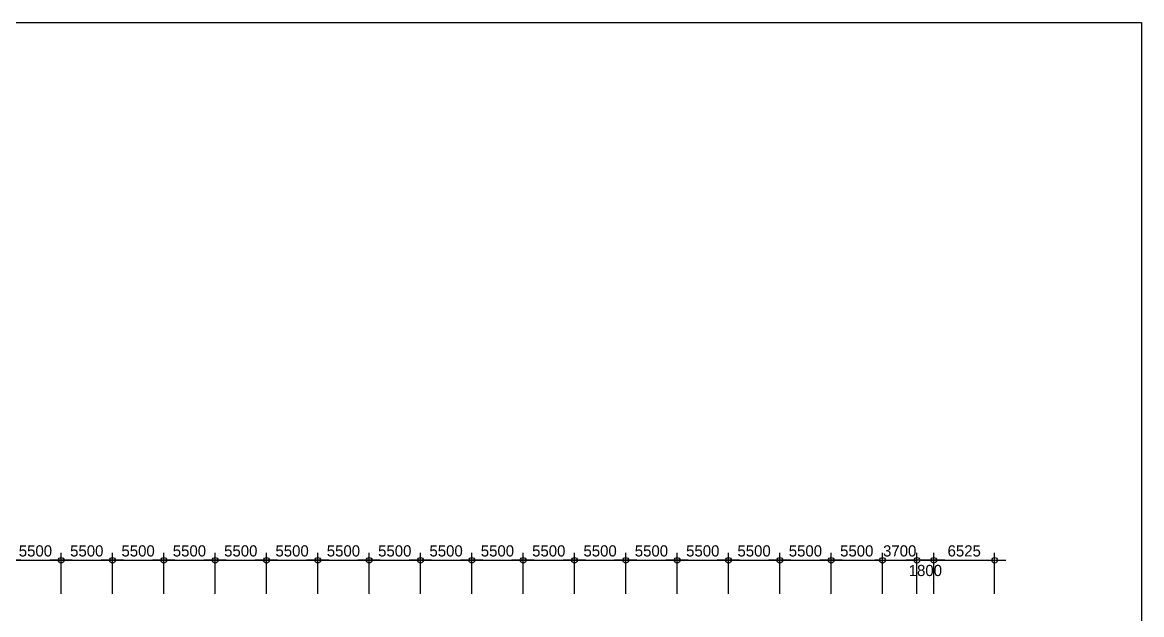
# Model space of a CAD drawing. Header units: millimetres. Extents: x -224470 to 893780, y -1288009 to 197746.
# Drawn here: x 172080 to 292000, y -556932 to -493454 of the extents above; entities that cross this region are included whole.
import ezdxf

# ---------------------------------------------------------------- set-up
doc = ezdxf.new("R2010")
doc.units = ezdxf.units.MM
doc.header["$LTSCALE"] = 1000
doc.header["$MEASUREMENT"] = 0
doc.header["$PDSIZE"] = -10
doc.layers.get('0').update_dxf_attribs({"linetype": 'CONTINUOUS'})
doc.layers.get('Defpoints').update_dxf_attribs({"color": 171, "linetype": 'CONTINUOUS'})
doc.layers.add('NDIM', color=7, linetype='CONTINUOUS')
doc.styles.add('CGS', font='cgse', dxfattribs={"bigfont": 'cgs'})
doc.dimstyles.new('NDIM 1200', dxfattribs={"dimscale": 500, "dimtxt": 3, "dimasz": 1, "dimexe": 2, "dimexo": 2, "dimgap": 1, "dimtad": 1, "dimdec": 0, "dimdsep": 46, "dimtxsty": 'CGS', "dimblk": 'DOT0', "dimcen": 1, "dimdle": 8, "dimclrd": 2, "dimclre": 2, "dimclrt": 2, "dimadec": 0, "dimazin": 0, "dimtfac": 1, "dimtdec": 0, "dimtix": 1, "dimtmove": 2, "dimatfit": 3, "dimldrblk": 'DOT0', "dimfxl": 1, "dimtolj": 1, "dimtzin": 0, "dimlwd": -1, "dimlwe": -1, "dimarcsym": 0})

# ---------------------------------------------------------------- blocks, each defined once
blk = doc.blocks.new('DOT0')
blk.add_line((-3, 0), (3, 0))
at = {"color": 6}
blk.add_circle((0, 0), 0.75, dxfattribs=at)
blk = doc.blocks.new('*D137')
at = {"layer": 'Defpoints', "color": 0, "ltscale": 0.4, "transparency": 16777216}
for p in [(176230, -551109), (170730, -555509), (176230, -555509)]:
    blk.add_point(p, dxfattribs=at)
at = {"layer": 'NDIM', "ltscale": 0.4, "transparency": 16777216}
for p, q in [((170730, -554709), (170730, -550309)), ((176230, -554709), (176230, -550309)), ((171130, -551109), (175830, -551109))]:
    blk.add_line(p, q, dxfattribs=at)
at = {"layer": 'NDIM', "ltscale": 0.4, "transparency": 16777216, "xscale": 400, "yscale": 400, "zscale": 400, "rotation": 180}
blk.add_blockref('DOT0', (170730, -551109), dxfattribs=at)
at = {"layer": 'NDIM', "ltscale": 0.4, "transparency": 16777216, "xscale": 400, "yscale": 400, "zscale": 400}
blk.add_blockref('DOT0', (176230, -551109), dxfattribs=at)
at = {"layer": 'NDIM', "ltscale": 0.4, "transparency": 16777216, "insert": (173480, -550109), "char_height": 1200, "attachment_point": 5, "style": 'CGS'}
blk.add_mtext('\\A1;5500', dxfattribs=at)
blk = doc.blocks.new('*D138')
at = {"layer": 'Defpoints', "color": 0, "ltscale": 0.4, "transparency": 16777216}
for p in [(181730, -551109), (176230, -555509), (181730, -555509)]:
    blk.add_point(p, dxfattribs=at)
at = {"layer": 'NDIM', "ltscale": 0.4, "transparency": 16777216}
for p, q in [((176230, -554709), (176230, -550309)), ((181730, -554709), (181730, -550309)), ((176630, -551109), (181330, -551109))]:
    blk.add_line(p, q, dxfattribs=at)
at = {"layer": 'NDIM', "ltscale": 0.4, "transparency": 16777216, "xscale": 400, "yscale": 400, "zscale": 400, "rotation": 180}
blk.add_blockref('DOT0', (176230, -551109), dxfattribs=at)
at = {"layer": 'NDIM', "ltscale": 0.4, "transparency": 16777216, "xscale": 400, "yscale": 400, "zscale": 400}
blk.add_blockref('DOT0', (181730, -551109), dxfattribs=at)
at = {"layer": 'NDIM', "ltscale": 0.4, "transparency": 16777216, "insert": (178980, -550109), "char_height": 1200, "attachment_point": 5, "style": 'CGS'}
blk.add_mtext('\\A1;5500', dxfattribs=at)
blk = doc.blocks.new('*D139')
at = {"layer": 'Defpoints', "color": 0, "ltscale": 0.4, "transparency": 16777216}
for p in [(187230, -551109), (181730, -555509), (187230, -555509)]:
    blk.add_point(p, dxfattribs=at)
at = {"layer": 'NDIM', "ltscale": 0.4, "transparency": 16777216}
for p, q in [((181730, -554709), (181730, -550309)), ((187230, -554709), (187230, -550309)), ((182130, -551109), (186830, -551109))]:
    blk.add_line(p, q, dxfattribs=at)
at = {"layer": 'NDIM', "ltscale": 0.4, "transparency": 16777216, "xscale": 400, "yscale": 400, "zscale": 400, "rotation": 180}
blk.add_blockref('DOT0', (181730, -551109), dxfattribs=at)
at = {"layer": 'NDIM', "ltscale": 0.4, "transparency": 16777216, "xscale": 400, "yscale": 400, "zscale": 400}
blk.add_blockref('DOT0', (187230, -551109), dxfattribs=at)
at = {"layer": 'NDIM', "ltscale": 0.4, "transparency": 16777216, "insert": (184480, -550109), "char_height": 1200, "attachment_point": 5, "style": 'CGS'}
blk.add_mtext('\\A1;5500', dxfattribs=at)
blk = doc.blocks.new('*D140')
at = {"layer": 'Defpoints', "color": 0, "ltscale": 0.4, "transparency": 16777216}
for p in [(192730, -551109), (187230, -555509), (192730, -555509)]:
    blk.add_point(p, dxfattribs=at)
at = {"layer": 'NDIM', "ltscale": 0.4, "transparency": 16777216}
for p, q in [((187230, -554709), (187230, -550309)), ((192730, -554709), (192730, -550309)), ((187630, -551109), (192330, -551109))]:
    blk.add_line(p, q, dxfattribs=at)
at = {"layer": 'NDIM', "ltscale": 0.4, "transparency": 16777216, "xscale": 400, "yscale": 400, "zscale": 400, "rotation": 180}
blk.add_blockref('DOT0', (187230, -551109), dxfattribs=at)
at = {"layer": 'NDIM', "ltscale": 0.4, "transparency": 16777216, "xscale": 400, "yscale": 400, "zscale": 400}
blk.add_blockref('DOT0', (192730, -551109), dxfattribs=at)
at = {"layer": 'NDIM', "ltscale": 0.4, "transparency": 16777216, "insert": (189980, -550109), "char_height": 1200, "attachment_point": 5, "style": 'CGS'}
blk.add_mtext('\\A1;5500', dxfattribs=at)
blk = doc.blocks.new('*D141')
at = {"layer": 'Defpoints', "color": 0, "ltscale": 0.4, "transparency": 16777216}
for p in [(198230, -551109), (192730, -555509), (198230, -555509)]:
    blk.add_point(p, dxfattribs=at)
at = {"layer": 'NDIM', "ltscale": 0.4, "transparency": 16777216}
for p, q in [((192730, -554709), (192730, -550309)), ((198230, -554709), (198230, -550309)), ((193130, -551109), (197830, -551109))]:
    blk.add_line(p, q, dxfattribs=at)
at = {"layer": 'NDIM', "ltscale": 0.4, "transparency": 16777216, "xscale": 400, "yscale": 400, "zscale": 400, "rotation": 180}
blk.add_blockref('DOT0', (192730, -551109), dxfattribs=at)
at = {"layer": 'NDIM', "ltscale": 0.4, "transparency": 16777216, "xscale": 400, "yscale": 400, "zscale": 400}
blk.add_blockref('DOT0', (198230, -551109), dxfattribs=at)
at = {"layer": 'NDIM', "ltscale": 0.4, "transparency": 16777216, "insert": (195480, -550109), "char_height": 1200, "attachment_point": 5, "style": 'CGS'}
blk.add_mtext('\\A1;5500', dxfattribs=at)
blk = doc.blocks.new('*D142')
at = {"layer": 'Defpoints', "color": 0, "ltscale": 0.4, "transparency": 16777216}
for p in [(203730, -551109), (198230, -555509), (203730, -555509)]:
    blk.add_point(p, dxfattribs=at)
at = {"layer": 'NDIM', "ltscale": 0.4, "transparency": 16777216}
for p, q in [((198230, -554709), (198230, -550309)), ((203730, -554709), (203730, -550309)), ((198630, -551109), (203330, -551109))]:
    blk.add_line(p, q, dxfattribs=at)
at = {"layer": 'NDIM', "ltscale": 0.4, "transparency": 16777216, "xscale": 400, "yscale": 400, "zscale": 400, "rotation": 180}
blk.add_blockref('DOT0', (198230, -551109), dxfattribs=at)
at = {"layer": 'NDIM', "ltscale": 0.4, "transparency": 16777216, "xscale": 400, "yscale": 400, "zscale": 400}
blk.add_blockref('DOT0', (203730, -551109), dxfattribs=at)
at = {"layer": 'NDIM', "ltscale": 0.4, "transparency": 16777216, "insert": (200980, -550109), "char_height": 1200, "attachment_point": 5, "style": 'CGS'}
blk.add_mtext('\\A1;5500', dxfattribs=at)
blk = doc.blocks.new('*D110')
at = {"layer": 'Defpoints', "color": 0, "ltscale": 0.4, "transparency": 16777216}
for p in [(209230, -551109), (203730, -555509), (209230, -555509)]:
    blk.add_point(p, dxfattribs=at)
at = {"layer": 'NDIM', "ltscale": 0.4, "transparency": 16777216}
for p, q in [((203730, -554709), (203730, -550309)), ((209230, -554709), (209230, -550309)), ((204130, -551109), (208830, -551109))]:
    blk.add_line(p, q, dxfattribs=at)
at = {"layer": 'NDIM', "ltscale": 0.4, "transparency": 16777216, "xscale": 400, "yscale": 400, "zscale": 400, "rotation": 180}
blk.add_blockref('DOT0', (203730, -551109), dxfattribs=at)
at = {"layer": 'NDIM', "ltscale": 0.4, "transparency": 16777216, "xscale": 400, "yscale": 400, "zscale": 400}
blk.add_blockref('DOT0', (209230, -551109), dxfattribs=at)
at = {"layer": 'NDIM', "ltscale": 0.4, "transparency": 16777216, "insert": (206480, -550109), "char_height": 1200, "attachment_point": 5, "style": 'CGS'}
blk.add_mtext('\\A1;5500', dxfattribs=at)
blk = doc.blocks.new('*D111')
at = {"layer": 'Defpoints', "color": 0, "ltscale": 0.4, "transparency": 16777216}
for p in [(214730, -551109), (209230, -555509), (214730, -555509)]:
    blk.add_point(p, dxfattribs=at)
at = {"layer": 'NDIM', "ltscale": 0.4, "transparency": 16777216}
for p, q in [((209230, -554709), (209230, -550309)), ((214730, -554709), (214730, -550309)), ((209630, -551109), (214330, -551109))]:
    blk.add_line(p, q, dxfattribs=at)
at = {"layer": 'NDIM', "ltscale": 0.4, "transparency": 16777216, "xscale": 400, "yscale": 400, "zscale": 400, "rotation": 180}
blk.add_blockref('DOT0', (209230, -551109), dxfattribs=at)
at = {"layer": 'NDIM', "ltscale": 0.4, "transparency": 16777216, "xscale": 400, "yscale": 400, "zscale": 400}
blk.add_blockref('DOT0', (214730, -551109), dxfattribs=at)
at = {"layer": 'NDIM', "ltscale": 0.4, "transparency": 16777216, "insert": (211980, -550109), "char_height": 1200, "attachment_point": 5, "style": 'CGS'}
blk.add_mtext('\\A1;5500', dxfattribs=at)
blk = doc.blocks.new('*D112')
at = {"layer": 'Defpoints', "color": 0, "ltscale": 0.4, "transparency": 16777216}
for p in [(220230, -551109), (214730, -555509), (220230, -555509)]:
    blk.add_point(p, dxfattribs=at)
at = {"layer": 'NDIM', "ltscale": 0.4, "transparency": 16777216}
for p, q in [((214730, -554709), (214730, -550309)), ((220230, -554709), (220230, -550309)), ((215130, -551109), (219830, -551109))]:
    blk.add_line(p, q, dxfattribs=at)
at = {"layer": 'NDIM', "ltscale": 0.4, "transparency": 16777216, "xscale": 400, "yscale": 400, "zscale": 400, "rotation": 180}
blk.add_blockref('DOT0', (214730, -551109), dxfattribs=at)
at = {"layer": 'NDIM', "ltscale": 0.4, "transparency": 16777216, "xscale": 400, "yscale": 400, "zscale": 400}
blk.add_blockref('DOT0', (220230, -551109), dxfattribs=at)
at = {"layer": 'NDIM', "ltscale": 0.4, "transparency": 16777216, "insert": (217480, -550109), "char_height": 1200, "attachment_point": 5, "style": 'CGS'}
blk.add_mtext('\\A1;5500', dxfattribs=at)
blk = doc.blocks.new('*D113')
at = {"layer": 'Defpoints', "color": 0, "ltscale": 0.4, "transparency": 16777216}
for p in [(225730, -551109), (220230, -555509), (225730, -555509)]:
    blk.add_point(p, dxfattribs=at)
at = {"layer": 'NDIM', "ltscale": 0.4, "transparency": 16777216}
for p, q in [((220230, -554709), (220230, -550309)), ((225730, -554709), (225730, -550309)), ((220630, -551109), (225330, -551109))]:
    blk.add_line(p, q, dxfattribs=at)
at = {"layer": 'NDIM', "ltscale": 0.4, "transparency": 16777216, "xscale": 400, "yscale": 400, "zscale": 400, "rotation": 180}
blk.add_blockref('DOT0', (220230, -551109), dxfattribs=at)
at = {"layer": 'NDIM', "ltscale": 0.4, "transparency": 16777216, "xscale": 400, "yscale": 400, "zscale": 400}
blk.add_blockref('DOT0', (225730, -551109), dxfattribs=at)
at = {"layer": 'NDIM', "ltscale": 0.4, "transparency": 16777216, "insert": (222980, -550109), "char_height": 1200, "attachment_point": 5, "style": 'CGS'}
blk.add_mtext('\\A1;5500', dxfattribs=at)
blk = doc.blocks.new('*D114')
at = {"layer": 'Defpoints', "color": 0, "ltscale": 0.4, "transparency": 16777216}
for p in [(231230, -551109), (225730, -555509), (231230, -555509)]:
    blk.add_point(p, dxfattribs=at)
at = {"layer": 'NDIM', "ltscale": 0.4, "transparency": 16777216}
for p, q in [((225730, -554709), (225730, -550309)), ((231230, -554709), (231230, -550309)), ((226130, -551109), (230830, -551109))]:
    blk.add_line(p, q, dxfattribs=at)
at = {"layer": 'NDIM', "ltscale": 0.4, "transparency": 16777216, "xscale": 400, "yscale": 400, "zscale": 400, "rotation": 180}
blk.add_blockref('DOT0', (225730, -551109), dxfattribs=at)
at = {"layer": 'NDIM', "ltscale": 0.4, "transparency": 16777216, "xscale": 400, "yscale": 400, "zscale": 400}
blk.add_blockref('DOT0', (231230, -551109), dxfattribs=at)
at = {"layer": 'NDIM', "ltscale": 0.4, "transparency": 16777216, "insert": (228480, -550109), "char_height": 1200, "attachment_point": 5, "style": 'CGS'}
blk.add_mtext('\\A1;5500', dxfattribs=at)
blk = doc.blocks.new('*D115')
at = {"layer": 'Defpoints', "color": 0, "ltscale": 0.4, "transparency": 16777216}
for p in [(236730, -551109), (231230, -555509), (236730, -555509)]:
    blk.add_point(p, dxfattribs=at)
at = {"layer": 'NDIM', "ltscale": 0.4, "transparency": 16777216}
for p, q in [((231230, -554709), (231230, -550309)), ((236730, -554709), (236730, -550309)), ((231630, -551109), (236330, -551109))]:
    blk.add_line(p, q, dxfattribs=at)
at = {"layer": 'NDIM', "ltscale": 0.4, "transparency": 16777216, "xscale": 400, "yscale": 400, "zscale": 400, "rotation": 180}
blk.add_blockref('DOT0', (231230, -551109), dxfattribs=at)
at = {"layer": 'NDIM', "ltscale": 0.4, "transparency": 16777216, "xscale": 400, "yscale": 400, "zscale": 400}
blk.add_blockref('DOT0', (236730, -551109), dxfattribs=at)
at = {"layer": 'NDIM', "ltscale": 0.4, "transparency": 16777216, "insert": (233980, -550109), "char_height": 1200, "attachment_point": 5, "style": 'CGS'}
blk.add_mtext('\\A1;5500', dxfattribs=at)
blk = doc.blocks.new('*D116')
at = {"layer": 'Defpoints', "color": 0, "ltscale": 0.4, "transparency": 16777216}
for p in [(242230, -551109), (236730, -555509), (242230, -555509)]:
    blk.add_point(p, dxfattribs=at)
at = {"layer": 'NDIM', "ltscale": 0.4, "transparency": 16777216}
for p, q in [((236730, -554709), (236730, -550309)), ((242230, -554709), (242230, -550309)), ((237130, -551109), (241830, -551109))]:
    blk.add_line(p, q, dxfattribs=at)
at = {"layer": 'NDIM', "ltscale": 0.4, "transparency": 16777216, "xscale": 400, "yscale": 400, "zscale": 400, "rotation": 180}
blk.add_blockref('DOT0', (236730, -551109), dxfattribs=at)
at = {"layer": 'NDIM', "ltscale": 0.4, "transparency": 16777216, "xscale": 400, "yscale": 400, "zscale": 400}
blk.add_blockref('DOT0', (242230, -551109), dxfattribs=at)
at = {"layer": 'NDIM', "ltscale": 0.4, "transparency": 16777216, "insert": (239480, -550109), "char_height": 1200, "attachment_point": 5, "style": 'CGS'}
blk.add_mtext('\\A1;5500', dxfattribs=at)
blk = doc.blocks.new('*D117')
at = {"layer": 'Defpoints', "color": 0, "ltscale": 0.4, "transparency": 16777216}
for p in [(247730, -551109), (242230, -555509), (247730, -555509)]:
    blk.add_point(p, dxfattribs=at)
at = {"layer": 'NDIM', "ltscale": 0.4, "transparency": 16777216}
for p, q in [((242230, -554709), (242230, -550309)), ((247730, -554709), (247730, -550309)), ((242630, -551109), (247330, -551109))]:
    blk.add_line(p, q, dxfattribs=at)
at = {"layer": 'NDIM', "ltscale": 0.4, "transparency": 16777216, "xscale": 400, "yscale": 400, "zscale": 400, "rotation": 180}
blk.add_blockref('DOT0', (242230, -551109), dxfattribs=at)
at = {"layer": 'NDIM', "ltscale": 0.4, "transparency": 16777216, "xscale": 400, "yscale": 400, "zscale": 400}
blk.add_blockref('DOT0', (247730, -551109), dxfattribs=at)
at = {"layer": 'NDIM', "ltscale": 0.4, "transparency": 16777216, "insert": (244980, -550109), "char_height": 1200, "attachment_point": 5, "style": 'CGS'}
blk.add_mtext('\\A1;5500', dxfattribs=at)
blk = doc.blocks.new('*D118')
at = {"layer": 'Defpoints', "color": 0, "ltscale": 0.4, "transparency": 16777216}
for p in [(253230, -551109), (247730, -555509), (253230, -555509)]:
    blk.add_point(p, dxfattribs=at)
at = {"layer": 'NDIM', "ltscale": 0.4, "transparency": 16777216}
for p, q in [((247730, -554709), (247730, -550309)), ((253230, -554709), (253230, -550309)), ((248130, -551109), (252830, -551109))]:
    blk.add_line(p, q, dxfattribs=at)
at = {"layer": 'NDIM', "ltscale": 0.4, "transparency": 16777216, "xscale": 400, "yscale": 400, "zscale": 400, "rotation": 180}
blk.add_blockref('DOT0', (247730, -551109), dxfattribs=at)
at = {"layer": 'NDIM', "ltscale": 0.4, "transparency": 16777216, "xscale": 400, "yscale": 400, "zscale": 400}
blk.add_blockref('DOT0', (253230, -551109), dxfattribs=at)
at = {"layer": 'NDIM', "ltscale": 0.4, "transparency": 16777216, "insert": (250480, -550109), "char_height": 1200, "attachment_point": 5, "style": 'CGS'}
blk.add_mtext('\\A1;5500', dxfattribs=at)
blk = doc.blocks.new('*D119')
at = {"layer": 'Defpoints', "color": 0, "ltscale": 0.4, "transparency": 16777216}
for p in [(258730, -551109), (253230, -555509), (258730, -555509)]:
    blk.add_point(p, dxfattribs=at)
at = {"layer": 'NDIM', "ltscale": 0.4, "transparency": 16777216}
for p, q in [((253230, -554709), (253230, -550309)), ((258730, -554709), (258730, -550309)), ((253630, -551109), (258330, -551109))]:
    blk.add_line(p, q, dxfattribs=at)
at = {"layer": 'NDIM', "ltscale": 0.4, "transparency": 16777216, "xscale": 400, "yscale": 400, "zscale": 400, "rotation": 180}
blk.add_blockref('DOT0', (253230, -551109), dxfattribs=at)
at = {"layer": 'NDIM', "ltscale": 0.4, "transparency": 16777216, "xscale": 400, "yscale": 400, "zscale": 400}
blk.add_blockref('DOT0', (258730, -551109), dxfattribs=at)
at = {"layer": 'NDIM', "ltscale": 0.4, "transparency": 16777216, "insert": (255980, -550109), "char_height": 1200, "attachment_point": 5, "style": 'CGS'}
blk.add_mtext('\\A1;5500', dxfattribs=at)
blk = doc.blocks.new('*D120')
at = {"layer": 'Defpoints', "color": 0, "ltscale": 0.4, "transparency": 16777216}
for p in [(264230, -551109), (258730, -555509), (264230, -555509)]:
    blk.add_point(p, dxfattribs=at)
at = {"layer": 'NDIM', "ltscale": 0.4, "transparency": 16777216}
for p, q in [((258730, -554709), (258730, -550309)), ((264230, -554709), (264230, -550309)), ((259130, -551109), (263830, -551109))]:
    blk.add_line(p, q, dxfattribs=at)
at = {"layer": 'NDIM', "ltscale": 0.4, "transparency": 16777216, "xscale": 400, "yscale": 400, "zscale": 400, "rotation": 180}
blk.add_blockref('DOT0', (258730, -551109), dxfattribs=at)
at = {"layer": 'NDIM', "ltscale": 0.4, "transparency": 16777216, "xscale": 400, "yscale": 400, "zscale": 400}
blk.add_blockref('DOT0', (264230, -551109), dxfattribs=at)
at = {"layer": 'NDIM', "ltscale": 0.4, "transparency": 16777216, "insert": (261480, -550109), "char_height": 1200, "attachment_point": 5, "style": 'CGS'}
blk.add_mtext('\\A1;5500', dxfattribs=at)
blk = doc.blocks.new('*D82')
at = {"layer": 'Defpoints', "color": 0, "ltscale": 0.4, "transparency": 16777216}
for p in [(267930, -551109), (264230, -555509), (267930, -555509)]:
    blk.add_point(p, dxfattribs=at)
at = {"layer": 'NDIM', "ltscale": 0.4, "transparency": 16777216}
for p, q in [((264230, -554709), (264230, -550309)), ((267930, -554709), (267930, -550309)), ((263830, -551109), (263430, -551109)), ((264230, -551109), (267930, -551109)), ((268330, -551109), (268730, -551109))]:
    blk.add_line(p, q, dxfattribs=at)
at = {"layer": 'NDIM', "ltscale": 0.4, "transparency": 16777216, "xscale": 400, "yscale": 400, "zscale": 400}
blk.add_blockref('DOT0', (264230, -551109), dxfattribs=at)
at = {"layer": 'NDIM', "ltscale": 0.4, "transparency": 16777216, "xscale": 400, "yscale": 400, "zscale": 400, "rotation": 180}
blk.add_blockref('DOT0', (267930, -551109), dxfattribs=at)
at = {"layer": 'NDIM', "ltscale": 0.4, "transparency": 16777216, "insert": (266080, -550109), "char_height": 1200, "attachment_point": 5, "style": 'CGS'}
blk.add_mtext('\\A1;3700', dxfattribs=at)
blk = doc.blocks.new('*D83')
at = {"layer": 'Defpoints', "color": 0, "ltscale": 0.4, "transparency": 16777216}
for p in [(276255, -551109), (269730, -555509), (276255, -555509)]:
    blk.add_point(p, dxfattribs=at)
at = {"layer": 'NDIM', "ltscale": 0.4, "transparency": 16777216}
for p, q in [((269730, -554709), (269730, -550309)), ((276255, -554709), (276255, -550309)), ((270130, -551109), (275855, -551109))]:
    blk.add_line(p, q, dxfattribs=at)
at = {"layer": 'NDIM', "ltscale": 0.4, "transparency": 16777216, "xscale": 400, "yscale": 400, "zscale": 400, "rotation": 180}
blk.add_blockref('DOT0', (269730, -551109), dxfattribs=at)
at = {"layer": 'NDIM', "ltscale": 0.4, "transparency": 16777216, "xscale": 400, "yscale": 400, "zscale": 400}
blk.add_blockref('DOT0', (276255, -551109), dxfattribs=at)
at = {"layer": 'NDIM', "ltscale": 0.4, "transparency": 16777216, "insert": (272993, -550109), "char_height": 1200, "attachment_point": 5, "style": 'CGS'}
blk.add_mtext('\\A1;6525', dxfattribs=at)
blk = doc.blocks.new('*D84')
at = {"layer": 'Defpoints', "color": 0, "ltscale": 0.4, "transparency": 16777216}
for p in [(269730, -551109), (267930, -555509), (269730, -555509)]:
    blk.add_point(p, dxfattribs=at)
at = {"layer": 'NDIM', "ltscale": 0.4, "transparency": 16777216}
for p, q in [((267930, -554709), (267930, -550309)), ((269730, -554709), (269730, -550309)), ((268330, -551109), (269330, -551109))]:
    blk.add_line(p, q, dxfattribs=at)
at = {"layer": 'NDIM', "ltscale": 0.4, "transparency": 16777216, "xscale": 400, "yscale": 400, "zscale": 400, "rotation": 180}
blk.add_blockref('DOT0', (267930, -551109), dxfattribs=at)
at = {"layer": 'NDIM', "ltscale": 0.4, "transparency": 16777216, "xscale": 400, "yscale": 400, "zscale": 400}
blk.add_blockref('DOT0', (269730, -551109), dxfattribs=at)
at = {"layer": 'NDIM', "ltscale": 0.4, "transparency": 16777216, "insert": (268830, -552209), "char_height": 1200, "attachment_point": 5, "style": 'CGS'}
blk.add_mtext('\\A1;1800', dxfattribs=at)

msp = doc.modelspace()

# ---------------------------------------------------------------- linework, layer by layer
at = {"layer": 'Defpoints', "ltscale": 10000}
msp.add_lwpolyline([(292000, -654421.9), (8000, -654421.9), (8000, -493454.1), (292000, -493454.1)], close=True, dxfattribs=at)

# ---------------------------------------------------------------- dimensions: what is measured, and where the dimension line sits
at = {"layer": 'NDIM', "ltscale": 0.4}
for base, p1, p2, picture, middle in [((176230.1, -551109.5), (170730.1, -555509.5), (176230.1, -555509.5), '*D137', (173480.1, -550109.5)), ((181730.1, -551109.5), (176230.1, -555509.5), (181730.1, -555509.5), '*D138', (178980.1, -550109.5)), ((187230.1, -551109.5), (181730.1, -555509.5), (187230.1, -555509.5), '*D139', (184480.1, -550109.5)), ((192730.1, -551109.5), (187230.1, -555509.5), (192730.1, -555509.5), '*D140', (189980.1, -550109.5)), ((198230.1, -551109.5), (192730.1, -555509.5), (198230.1, -555509.5), '*D141', (195480.1, -550109.5)), ((203730.1, -551109.5), (198230.1, -555509.5), (203730.1, -555509.5), '*D142', (200980.1, -550109.5)), ((209230.1, -551109.5), (203730.1, -555509.5), (209230.1, -555509.5), '*D110', (206480.1, -550109.5)), ((214730.1, -551109.5), (209230.1, -555509.5), (214730.1, -555509.5), '*D111', (211980.1, -550109.5)), ((220230.1, -551109.5), (214730.1, -555509.5), (220230.1, -555509.5), '*D112', (217480.1, -550109.5)), ((225730.1, -551109.5), (220230.1, -555509.5), (225730.1, -555509.5), '*D113', (222980.1, -550109.5)), ((231230.1, -551109.5), (225730.1, -555509.5), (231230.1, -555509.5), '*D114', (228480.1, -550109.5)), ((236730.1, -551109.5), (231230.1, -555509.5), (236730.1, -555509.5), '*D115', (233980.1, -550109.5)), ((242230.1, -551109.5), (236730.1, -555509.5), (242230.1, -555509.5), '*D116', (239480.1, -550109.5)), ((247730.1, -551109.5), (242230.1, -555509.5), (247730.1, -555509.5), '*D117', (244980.1, -550109.5)), ((253230.1, -551109.5), (247730.1, -555509.5), (253230.1, -555509.5), '*D118', (250480.1, -550109.5)), ((258730.1, -551109.5), (253230.1, -555509.5), (258730.1, -555509.5), '*D119', (255980.1, -550109.5)), ((264230.1, -551109.5), (258730.1, -555509.5), (264230.1, -555509.5), '*D120', (261480.1, -550109.5)), ((267930.1, -551109.5), (264230.1, -555509.5), (267930.1, -555509.5), '*D82', (266080.1, -550109.5)), ((276255.1, -551109.5), (269730.1, -555509.5), (276255.1, -555509.5), '*D83', (272992.6, -550109.5))]:
    dim = msp.add_linear_dim(base=base, p1=p1, p2=p2, dimstyle='NDIM 1200', override={"dimscale": 400, "dimclrd": 256, "dimclre": 256, "dimclrt": 256}, dxfattribs=at)
    dim.commit()
    dim.dimension.update_dxf_attribs({"geometry": picture, "text_midpoint": middle})
dim = msp.add_linear_dim(base=(269730.1, -551109.5), p1=(267930.1, -555509.5), p2=(269730.1, -555509.5), dimstyle='NDIM 1200', override={"dimscale": 400, "dimclrd": 256, "dimclre": 256, "dimclrt": 256}, dxfattribs=at)
dim.commit()
dim.dimension.update_dxf_attribs({"geometry": '*D84', "text_midpoint": (268830.1, -552209.5), "dimtype": 160})

doc.saveas('drawing.dxf')
